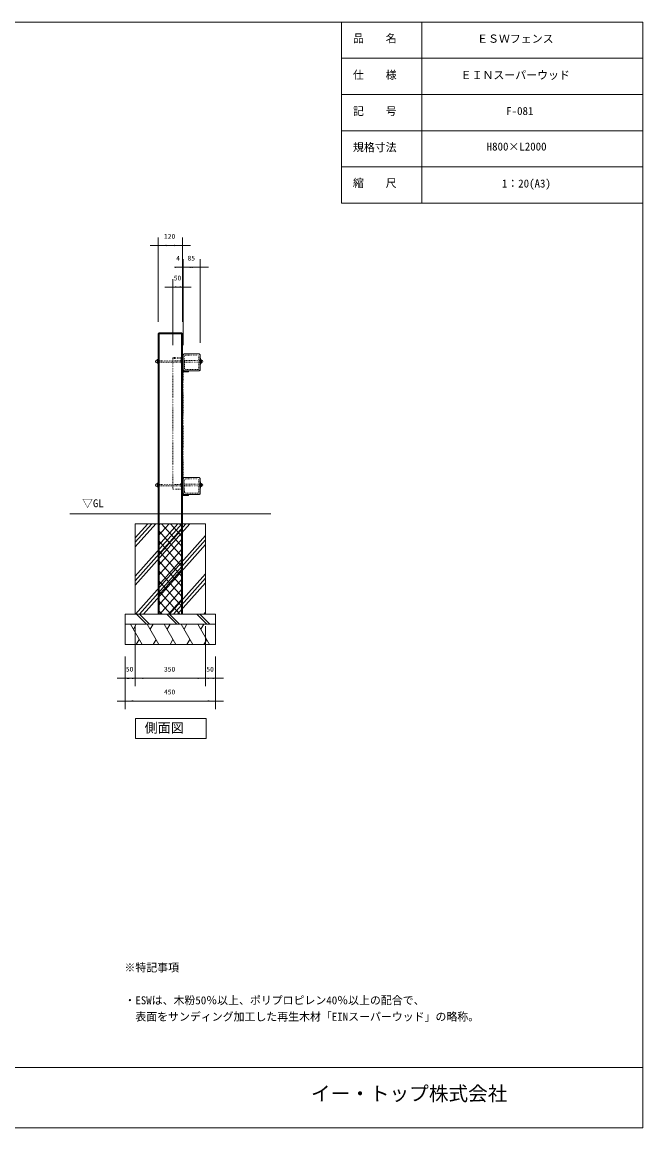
# Model space of a CAD drawing. Units: millimetres, scale not verified. Extents: x -3900 to 3900, y -2750 to 2750.
# Drawn here: x 812 to 3900, y -2750 to 2750 of the extents above; entities that cross this region are included whole.
import ezdxf
from ezdxf.enums import TextEntityAlignment as Align

# ---------------------------------------------------------------- set-up
doc = ezdxf.new("R2010")
doc.units = ezdxf.units.MM
doc.header["$LTSCALE"] = 20
doc.linetypes.add('USER5', pattern=[0.208282, 0.069427, -0.138855])
doc.layers.add('0-1_IMPORTED', color=30, linetype='Continuous', lineweight=18)
doc.styles.add('ＭＳ ゴシック', font='')
doc.styles.get('ＭＳ ゴシック').set_extended_font_data('MS Gothic')

msp = doc.modelspace()

# ---------------------------------------------------------------- linework, layer by layer
at = {"layer": '0-1_IMPORTED'}
for p, q in [((2400, 2750), (2400, 1850)), ((2800, 2750), (2800, 1850)), ((3900, 2570), (2400, 2570)), ((3900, 2390), (2400, 2390)), ((3900, 2210), (2400, 2210)), ((3900, 2030), (2400, 2030)), ((3900, 1850), (2400, 1850)), ((1489.5, 1199.92), (1609.5, 1199.92)), ((1494.5, 1204.92), (1494.5, -195.08)), ((1604.5, 1204.92), (1604.5, -195.08)), ((1483, 1069.57), (1483, 1055.27)), ((1483.71, 1062.42), (1487.29, 1062.42)), ((1602, 1066.16), (1607.5, 1066.16)), ((1602, 1058.68), (1607.5, 1058.68)), ((1613.5, 1052.42), (1609.5, 1056.42)), ((1613.5, 1052.42), (1613.5, 1072.42)), ((1704.29, 1062.42), (1700.71, 1062.42)), ((1705, 1056.41), (1705, 1068.43)), ((1483, 454.57), (1483, 440.27)), ((1483.71, 447.42), (1487.29, 447.42)), ((1602, 451.16), (1607.5, 451.16)), ((1602, 443.68), (1607.5, 443.68)), ((1613.5, 437.42), (1609.5, 441.42)), ((1613.5, 437.42), (1613.5, 457.42)), ((1704.29, 447.42), (1700.71, 447.42)), ((1705, 441.41), (1705, 453.43)), ((2049.5, 304.92), (1049.5, 304.92)), ((1374.5, 162.57), (1456.59, 254.92)), ((1374.5, 184.84), (1436.79, 254.92)), ((1374.5, 140.29), (1476.39, 254.92)), ((1374.5, -6.08), (1606.5, 254.92)), ((1374.5, -50.63), (1646.1, 254.92)), ((1374.5, -28.35), (1626.3, 254.92)), ((1489.5, 244.77), (1498.52, 254.92)), ((1489.5, 195.05), (1542.72, 254.92)), ((1489.5, 145.34), (1586.91, 254.92)), ((1489.5, 95.62), (1609.5, 230.62)), ((1609.5, 88.48), (1489.5, 223.48)), ((1609.5, 138.2), (1505.75, 254.92)), ((1609.5, 187.92), (1549.94, 254.92)), ((1609.5, 237.64), (1594.14, 254.92)), ((1376.21, -195.08), (1724.5, 196.75)), ((1396, -195.08), (1724.5, 174.48)), ((1489.5, 45.9), (1609.5, 180.9)), ((1609.5, 38.77), (1489.5, 173.77)), ((1415.8, -195.08), (1724.5, 152.21)), ((1489.5, -3.82), (1609.5, 131.18)), ((1609.5, -10.95), (1489.5, 124.05)), ((1489.5, -53.54), (1609.5, 81.46)), ((1609.5, -60.67), (1489.5, 74.33)), ((1489.5, -103.26), (1609.5, 31.74)), ((1609.5, -110.39), (1489.5, 24.61)), ((1545.91, -195.08), (1724.5, 5.83)), ((1489.5, -152.98), (1609.5, -17.98)), ((1609.5, -160.11), (1489.5, -25.11)), ((1565.71, -195.08), (1724.5, -16.44)), ((1585.51, -195.08), (1724.5, -38.71)), ((1596.39, -195.08), (1489.5, -74.83)), ((1496.27, -195.08), (1609.5, -67.69)), ((1552.2, -195.08), (1489.5, -124.54)), ((1540.46, -195.08), (1609.5, -117.41)), ((1381.36, -195.08), (1431.36, -245.08)), ((1395.5, -195.08), (1445.5, -245.08)), ((1508, -195.08), (1489.5, -174.26)), ((1531.36, -195.08), (1581.36, -245.08)), ((1545.5, -195.08), (1595.5, -245.08)), ((1584.66, -195.08), (1609.5, -167.13)), ((1681.36, -195.08), (1731.36, -245.08)), ((1695.5, -195.08), (1745.5, -245.08)), ((1715.62, -195.08), (1724.5, -185.08)), ((1408.63, -345.08), (1350.89, -245.08)), ((1365.33, -270.08), (1379.76, -245.08)), ((1492.63, -345.08), (1434.89, -245.08)), ((1449.33, -270.08), (1463.76, -245.08)), ((1576.63, -345.08), (1518.89, -245.08)), ((1533.33, -270.08), (1547.76, -245.08)), ((1660.63, -345.08), (1602.89, -245.08)), ((1617.33, -270.08), (1631.76, -245.08)), ((1744.63, -345.08), (1686.89, -245.08)), ((1701.33, -270.08), (1715.76, -245.08)), ((1394.19, -320.08), (1379.76, -345.08)), ((1478.19, -320.08), (1463.76, -345.08)), ((1562.19, -320.08), (1547.76, -345.08)), ((1646.19, -320.08), (1631.76, -345.08)), ((1730.19, -320.08), (1715.76, -345.08)), ((-3900, -2450), (3900, -2450))]:
    msp.add_line(p, q, dxfattribs=at)
at = {"layer": '0-1_IMPORTED', "color": 1}
for p, q in [((1489.5, 1259.74), (1489.5, 1679)), ((1609.5, 1259.74), (1609.5, 1679)), ((1449.5, 1639), (1489.5, 1639)), ((1489.5, 1639), (1609.5, 1639)), ((1609.5, 1639), (1649.5, 1639)), ((1609.5, 1259.74), (1609.5, 1571)), ((1613.5, 1154.92), (1613.5, 1571)), ((1613.5, 1154.92), (1613.5, 1571)), ((1698.5, 1154.92), (1698.5, 1571)), ((1569.5, 1531), (1609.5, 1531)), ((1573.5, 1531), (1613.5, 1531)), ((1609.5, 1531), (1578.51, 1531)), ((1609.5, 1531), (1613.5, 1531)), ((1613.5, 1531), (1698.5, 1531)), ((1613.5, 1531), (1653.5, 1531)), ((1698.5, 1531), (1738.5, 1531)), ((1562.5, 1432.09), (1522.5, 1432.09)), ((1562.5, 1142.42), (1562.5, 1472.09)), ((1612.5, 1432.09), (1562.5, 1432.09)), ((1612.5, 1142.42), (1612.5, 1472.09)), ((1652.5, 1432.09), (1612.5, 1432.09)), ((1374.5, -255.08), (1374.5, -553.41)), ((1374.5, -255.08), (1374.5, -553.41)), ((1724.5, -255.08), (1724.5, -553.41)), ((1724.5, -255.08), (1724.5, -553.41)), ((1324.5, -405.08), (1324.5, -553.41)), ((1324.5, -405.08), (1324.5, -667)), ((1774.5, -405.08), (1774.5, -553.41)), ((1774.5, -405.08), (1774.5, -667)), ((1284.5, -513.41), (1324.5, -513.41)), ((1324.5, -513.41), (1374.5, -513.41)), ((1334.5, -513.41), (1374.5, -513.41)), ((1374.5, -513.41), (1414.5, -513.41)), ((1374.5, -513.41), (1724.5, -513.41)), ((1684.5, -513.41), (1724.5, -513.41)), ((1724.5, -513.41), (1764.5, -513.41)), ((1724.5, -513.41), (1774.5, -513.41)), ((1774.5, -513.41), (1814.5, -513.41)), ((1324.5, -627), (1284.5, -627)), ((1774.5, -627), (1324.5, -627)), ((1814.5, -627), (1774.5, -627))]:
    msp.add_line(p, q, dxfattribs=at)
at = {"layer": '0-1_IMPORTED', "linetype": 'USER5'}
msp.add_line((1562.5, 1077.42), (1612.5, 1077.42), dxfattribs=at)
at = {"layer": '0-1_IMPORTED', "color": 2, "linetype": 'USER5'}
for p, q in [((1620.5, 1026.92), (1620.5, 1087.92)), ((1625.5, 1092.92), (1686.5, 1092.92)), ((1691.5, 1087.92), (1691.5, 1026.92)), ((1686.5, 1021.92), (1625.5, 1021.92)), ((1620.5, 411.92), (1620.5, 472.92)), ((1625.5, 477.92), (1686.5, 477.92)), ((1691.5, 472.92), (1691.5, 411.92)), ((1686.5, 406.92), (1625.5, 406.92))]:
    msp.add_line(p, q, dxfattribs=at)
at = {"layer": '0-1_IMPORTED'}
for points in [[(-3900, 2750), (3900, 2750), (3900, -2750), (-3900, -2750)], [(1494.5, 1204.92), (1604.5, 1204.92), (1609.5, 1199.74), (1609.5, -195.08), (1489.5, -195.08), (1489.5, 1199.74)], [(1483, 1071.42), (1488, 1071.42), (1488, 1053.42), (1483, 1053.42)], [(1488, 1079.92), (1489.5, 1079.92), (1489.5, 1044.92), (1488, 1044.92)], [(1602, 1068.62), (1602.75, 1069.92), (1607.5, 1069.92), (1607.5, 1054.92), (1602.75, 1054.92), (1602, 1056.22)], [(1607.5, 1072.42), (1609.5, 1072.42), (1609.5, 1052.42), (1607.5, 1052.42)], [(1609.5, 1090.92), (1609.5, 1010.92), (1639.5, 1010.92), (1639.5, 1014.92), (1613.5, 1014.92), (1613.5, 1090.92)], [(1618.5, 1099.92), (1613.5, 1094.92), (1613.5, 1019.92), (1618.5, 1014.92), (1693.5, 1014.92), (1698.5, 1019.92), (1698.5, 1094.92), (1693.5, 1099.92)], [(1698.5, 1078.42), (1700, 1078.42), (1700, 1046.42), (1698.5, 1046.42)], [(1700, 1070.42), (1705, 1070.42), (1705, 1054.42), (1700, 1054.42)], [(1483, 456.42), (1488, 456.42), (1488, 438.42), (1483, 438.42)], [(1488, 464.92), (1489.5, 464.92), (1489.5, 429.92), (1488, 429.92)], [(1602, 453.62), (1602.75, 454.92), (1607.5, 454.92), (1607.5, 439.92), (1602.75, 439.92), (1602, 441.22)], [(1607.5, 457.42), (1609.5, 457.42), (1609.5, 437.42), (1607.5, 437.42)], [(1609.5, 475.92), (1609.5, 395.92), (1639.5, 395.92), (1639.5, 399.92), (1613.5, 399.92), (1613.5, 475.92)], [(1618.5, 484.92), (1613.5, 479.92), (1613.5, 404.92), (1618.5, 399.92), (1693.5, 399.92), (1698.5, 404.92), (1698.5, 479.92), (1693.5, 484.92)], [(1698.5, 463.42), (1700, 463.42), (1700, 431.42), (1698.5, 431.42)], [(1700, 455.42), (1705, 455.42), (1705, 439.42), (1700, 439.42)], [(1374.5, 254.92), (1724.5, 254.92), (1724.5, -195.08), (1374.5, -195.08)], [(1324.5, -195.08), (1774.5, -195.08), (1774.5, -245.08), (1324.5, -245.08)], [(1324.5, -245.08), (1774.5, -245.08), (1774.5, -345.08), (1324.5, -345.08)], [(1376.86, -713.45), (1726.86, -713.45), (1726.86, -813.45), (1376.86, -813.45)]]:
    msp.add_lwpolyline(points, close=True, dxfattribs=at)
at = {"layer": '0-1_IMPORTED', "linetype": 'USER5'}
for points in [[(1489.5, 1065.88), (1608.85, 1065.88), (1608.85, 1058.96), (1489.5, 1058.96)], [(1562.5, 1082.42), (1612.5, 1082.42), (1612.5, 427.42), (1562.5, 427.42)], [(1608.85, 1066.42), (1613.5, 1071.07), (1613.5, 1053.77), (1608.85, 1058.42)], [(1609.5, 1066.42), (1698.5, 1066.42), (1698.5, 1058.42), (1609.5, 1058.42)], [(1489.5, 450.88), (1608.85, 450.88), (1608.85, 443.96), (1489.5, 443.96)], [(1608.85, 451.42), (1613.5, 456.07), (1613.5, 438.77), (1608.85, 443.42)], [(1609.5, 451.42), (1698.5, 451.42), (1698.5, 443.42), (1609.5, 443.42)]]:
    msp.add_lwpolyline(points, close=True, dxfattribs=at)
at = {"layer": '0-1_IMPORTED'}
for points in [[(1613.5, 1072.42), (1609.5, 1068.42), (1609.5, 1056.42)], [(1613.5, 457.42), (1609.5, 453.42), (1609.5, 441.42)]]:
    msp.add_lwpolyline(points, dxfattribs=at)
at = {"layer": '0-1_IMPORTED', "color": 2, "linetype": 'USER5'}
for points in [[(1618.5, 1099.92), (1613.5, 1094.92), (1613.5, 1019.92), (1618.5, 1014.92), (1693.5, 1014.92), (1698.5, 1019.92), (1698.5, 1094.92), (1693.5, 1099.92)], [(1618.5, 484.92), (1613.5, 479.92), (1613.5, 404.92), (1618.5, 399.92), (1693.5, 399.92), (1698.5, 404.92), (1698.5, 479.92), (1693.5, 484.92)]]:
    msp.add_lwpolyline(points, close=True, dxfattribs=at)
at = {"layer": '0-1_IMPORTED'}
for centre, radius, start, end in [((1483, 1062.42), 7.15, 90, 180), ((1483, 1062.42), 7.15, 180, 270), ((1705, 1062.42), 6.01, 360, 90), ((1705, 1062.42), 6.01, 270, 0), ((1483, 447.42), 7.15, 90, 180), ((1483, 447.42), 7.15, 180, 270), ((1705, 447.42), 6.01, 360, 90), ((1705, 447.42), 6.01, 270, 0)]:
    msp.add_arc(centre, radius, start, end, dxfattribs=at)
at = {"layer": '0-1_IMPORTED', "color": 2, "linetype": 'USER5'}
for centre, start, end in [((1625.5, 1087.92), 90, 180), ((1686.5, 1087.92), 0, 90), ((1625.5, 1026.92), 180, 270), ((1686.5, 1026.92), 270, 0), ((1625.5, 472.92), 90, 180), ((1686.5, 472.92), 0, 90), ((1625.5, 411.92), 180, 270), ((1686.5, 411.92), 270, 0)]:
    msp.add_arc(centre, 5, start, end, dxfattribs=at)
at = {"layer": '0-1_IMPORTED', "color": 1}
for points in [[(1489.5, 1639), (1529.5, 1642.5), (1529.5, 1635.5)], [(1609.5, 1639), (1569.5, 1635.5), (1569.5, 1642.5)], [(1613.5, 1531), (1573.5, 1527.5), (1573.5, 1534.5)], [(1609.5, 1531), (1649.5, 1534.5), (1649.5, 1527.5)], [(1613.5, 1531), (1653.5, 1534.5), (1653.5, 1527.5)], [(1698.5, 1531), (1658.5, 1527.5), (1658.5, 1534.5)], [(1562.5, 1432.09), (1602.5, 1435.59), (1602.5, 1428.59)], [(1612.5, 1432.09), (1572.5, 1428.59), (1572.5, 1435.59)], [(1324.5, -513.41), (1364.5, -509.91), (1364.5, -516.91)], [(1374.5, -513.41), (1334.57, -517.61), (1334.45, -510.61)], [(1374.5, -513.41), (1414.5, -509.91), (1414.5, -516.91)], [(1724.5, -513.41), (1684.5, -516.91), (1684.5, -509.91)], [(1724.5, -513.41), (1764.5, -509.91), (1764.5, -516.91)], [(1774.5, -513.41), (1734.5, -516.91), (1734.5, -509.91)], [(1324.5, -627), (1364.5, -623.5), (1364.5, -630.5)], [(1774.5, -627), (1734.5, -630.5), (1734.5, -623.5)]]:
    msp.add_solid(points, dxfattribs=at)

# ---------------------------------------------------------------- texts
at = {"layer": '0-1_IMPORTED', "color": 7, "style": 'ＭＳ ゴシック'}
for s, height, p in [('品\u3000\u3000名', 39.81, (2457.74, 2637.38)), ('ＥＳＷフェンス', 39.81, (3075.39, 2635.44)), ('仕\u3000\u3000様', 39.81, (2457.74, 2455.44)), ('ＥＩＮスーパーウッド', 39.81, (2993.74, 2454.5)), ('記\u3000\u3000号', 39.81, (2457.74, 2275.44)), ('F-081', 39.81, (3220.12, 2276.03)), ('規格寸法', 39.81, (2457.74, 2095.44)), ('H800×L2000', 39.81, (3122.93, 2099.32)), ('縮\u3000\u3000尺', 39.81, (2457.74, 1917.38)), ('1：20(A3)', 39.81, (3198.47, 1915.44)), ('120', 23.88, (1517.75, 1664.93)), ('4', 23.88, (1578.51, 1556.93)), ('85', 23.88, (1634.83, 1556.93)), ('50', 23.88, (1566.33, 1458.01)), ('▽GL', 39.38, (1110.64, 325.39)), ('50', 23.88, (1328.33, -487.48)), ('350', 23.88, (1517.75, -487.48)), ('50', 23.88, (1728.33, -487.48)), ('450', 23.88, (1517.75, -601.07)), ('側面図', 47.77, (1421.3, -798.35)), ('※特記事項', 39.81, (1321.03, -1984.52)), ('・ESWは、木粉50％以上、ポリプロピレン40％以上の配合で、', 39.81, (1321.03, -2147.41)), ('  表面をサンディング加工した再生木材「EINスーパーウッド」の略称。', 39.81, (1321.03, -2228.85)), ('イー・トップ株式会社', 71.65, (2248.73, -2636.38))]:
    msp.add_text(s, height=height, dxfattribs=at).set_placement(p, align=Align.BOTTOM_LEFT)

doc.saveas('drawing.dxf')
